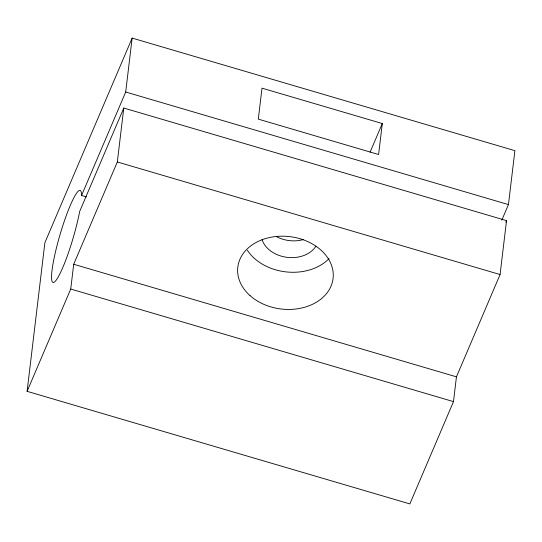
<?xml version="1.0" encoding="UTF-8"?>
<svg xmlns="http://www.w3.org/2000/svg" width="542" height="542" viewBox="0 0 542 542"><rect width="100%" height="100%" fill="white"/><g stroke="black" fill="none" stroke-linecap="round" stroke-linejoin="round"><path stroke-width="0.81" d="M132.153 38.089L125.697 92.011L81.571 195.466A47.974 6.755 -73.6 0 0 61.253 230.607A47.974 6.755 -73.6 0 0 55.182 281.345A47.974 6.755 -73.6 0 0 79.654 211.502L123.779 108.041L506.533 220.621L500.076 274.543L456.445 376.839L453.485 401.615L409.847 503.911L27.1 391.331L44.884 242.68L132.153 38.089L514.9 150.669L508.45 204.591L501.811 220.147M27.1 391.331L70.731 289.035L73.698 264.259L117.329 161.963L123.779 108.041M382.3 123.542L378.594 154.517L258.304 119.132L262.003 88.163L382.3 123.542L370.071 152.221M505.869 222.179L506.533 220.621M125.697 92.011L508.45 204.591M117.329 161.963L500.076 274.543M81.571 195.466L86.435 196.902M73.698 264.259L456.445 376.839M70.731 289.035L453.485 401.615M303.547 239.517A28.787 21.87 6.8 0 1 276.379 236.569M315.844 246.292A28.787 21.87 6.8 0 1 287.118 257.348A28.787 21.87 6.8 0 1 262.05 239.618M329.062 258.581A47.974 36.45 6.8 0 1 247.376 250.282M250.058 295.641A47.974 36.45 6.8 0 0 330.999 286.217A47.974 36.45 6.8 0 0 275.248 236.583A47.974 36.45 6.8 0 0 250.058 295.641"/></g></svg>
